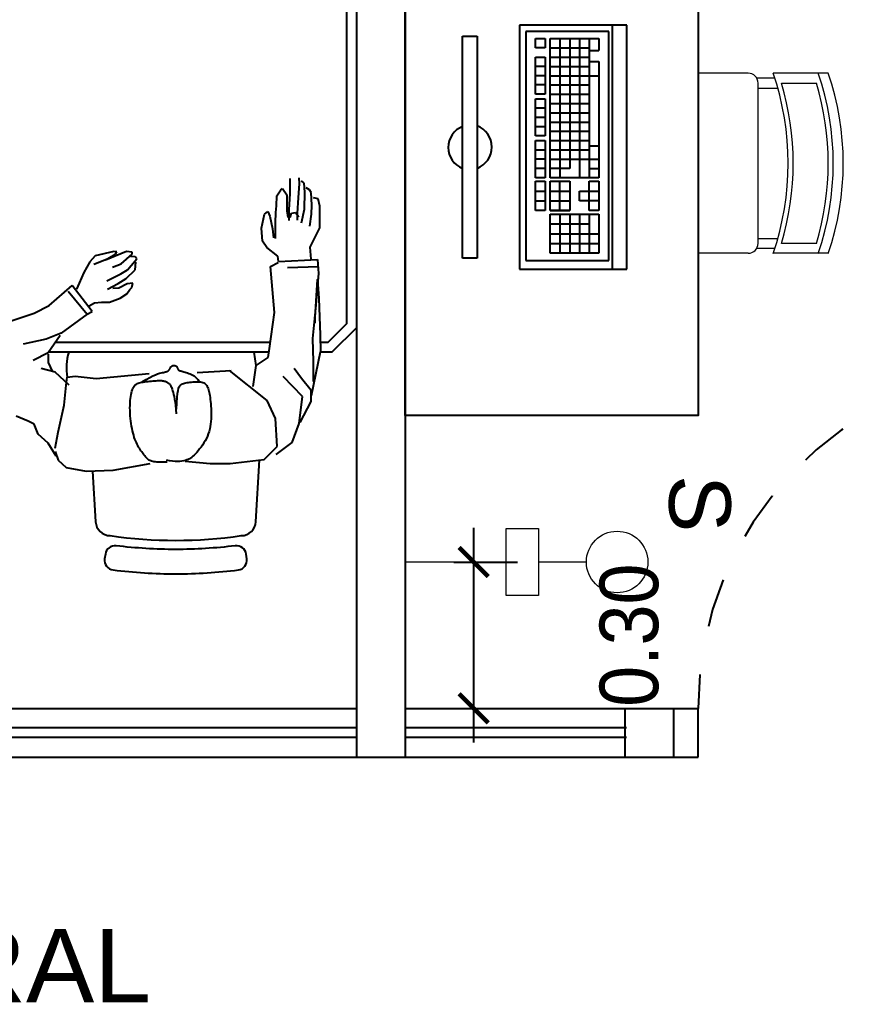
# Model space of a CAD drawing. Header units: millimetres. Extents: x 7034 to 7235, y -465 to -380.
# Drawn here: x 7115.459 to 7117.159, y -429.703 to -427.687 of the extents above; entities that cross this region are included whole.
import ezdxf

# ---------------------------------------------------------------- set-up
doc = ezdxf.new("R2010")
doc.units = ezdxf.units.MM
doc.header["$LTSCALE"] = 0.005
doc.linetypes.add('CONTINUO', pattern=[0])
doc.linetypes.add('DASHED', pattern=[19.05, 12.7, -6.35])
doc.layers.get('0').update_dxf_attribs({"linetype": 'CONTINUO'})
doc.layers.get('DEFPOINTS').update_dxf_attribs({"linetype": 'CONTINUO', "lineweight": 15})
for name, color, linetype in [('- COTAS', 12, 'Continuous'), ('ARQ-PEITORIAL', 4, 'Continuous'), ('ARQ_ESQUADRIA', 5, 'Continuous'), ('ARQ_JANELAALTA', 150, 'DASHED'), ('ARQ_MOBILIARIO 2', 252, 'Continuous'), ('ARQ_TXT_AMBIENTE', 3, 'Continuous'), ('JANELA', 10, 'Continuous'), ('NN_PISO', 8, 'Continuous')]:
    doc.layers.add(name, color=color, linetype=linetype)
doc.layers.add('0-LAYOUT', color=250, linetype='Continuous', lineweight=25)
doc.layers.add('ARQ-LUM-INT', color=1, linetype='Continuous', lineweight=18)
doc.styles.add('50', font='ARIALN.TTF', dxfattribs={"height": 0.1})
doc.styles.add('ARQ', font='arial.ttf', dxfattribs={"width": 0.9})
doc.styles.get("Standard").update_dxf_attribs({"font": 'arial.ttf'})
doc.dimstyles.new('1-50', dxfattribs={"dimtxt": 0.12, "dimasz": 0.06, "dimexe": 0.09, "dimexo": 0.1, "dimgap": 0.03, "dimtad": 1, "dimzin": 0, "dimdsep": 46, "dimtxsty": 'ARQ', "dimblk": 'ARCHTICK', "dimcen": 0, "dimdle": 0.07, "dimclrd": 1, "dimclre": 1, "dimclrt": 7, "dimadec": 0, "dimazin": 0, "dimtm": 1e-09, "dimtfac": 1, "dimtofl": 0, "dimtmove": 2, "dimatfit": 3, "dimldrblk": 'ARCHTICK', "dimfxl": 1, "dimtolj": 1, "dimtzin": 0, "dimlwd": -1, "dimlwe": -1, "dimarcsym": 0})

# ---------------------------------------------------------------- blocks, each defined once
blk = doc.blocks.new('vafres')
at = {"lineweight": 13, "ltscale": 0.2}
for p, q in [((2157.847, 914.6481), (2157.847, 914.5352)), ((2158.2163, 914.6481), (2158.2163, 914.5352)), ((2157.8675, 914.5521), (2157.8675, 914.6239)), ((2158.1958, 914.5521), (2158.1958, 914.6239)), ((2157.8778, 914.5044), (2157.8778, 914.5455)), ((2158.1856, 914.5044), (2158.1856, 914.5448)), ((2157.8573, 914.5386), (2157.8573, 914.5017)), ((2158.2061, 914.5386), (2158.2061, 914.5017)), ((2158.1958, 914.5044), (2157.8675, 914.5044)), ((2157.847, 914.4839), (2157.847, 914.3813)), ((2158.2163, 914.4839), (2158.2163, 914.3813))]:
    blk.add_line(p, q, dxfattribs=at)
for centre, radius, start, end in [((2158.0317, 914.1094), 0.5694, 71.0753, 108.9246), ((2158.0317, 914.0889), 0.5694, 71.0753, 108.9246), ((2158.0317, 914.0787), 0.5694, 73.2016, 106.7984), ((2158.0317, 914.0787), 0.5694, 73.2016, 106.7984), ((2158.0317, 913.9966), 0.5694, 71.0753, 108.9246), ((2158.0317, 914.0069), 0.5694, 73.2016, 106.7984), ((2157.8675, 914.4839), 0.0205, 90, 180), ((2158.1958, 914.4839), 0.0205, 360, 90)]:
    blk.add_arc(centre, radius, start, end, dxfattribs=at)
blk = doc.blocks.new('A$C37D84435')
at = {"layer": 'ARQ_TXT_AMBIENTE', "insert": (7.1984, -5.8526), "char_height": 0.15, "attachment_point": 1}
blk.add_mtext_dynamic_manual_height_columns('\\pi0.50039; USO GERAL', width=2.27425, gutter_width=12.5, heights=[0], dxfattribs=at)
blk = doc.blocks.new('int1')
at = {"lineweight": -2}
blk.add_lwpolyline([(-0.0591, 0.0833), (-0.0591, -0.0833), (-0.1391, -0.0833), (-0.1391, 0.0833)], close=True, dxfattribs=at)
blk.add_lwpolyline([(0.0591, 0), (-0.0591, 0)], dxfattribs=at)
blk.add_circle((0.1353, 0), 0.0762, dxfattribs=at)
blk = doc.blocks.new('_ArchTick')
at = {"color": 0, "linetype": 'ByBlock', "const_width": 0.15}
blk.add_lwpolyline([(-0.5, -0.5), (0.5, 0.5)], dxfattribs=at)
blk = doc.blocks.new('*D90')
at = {"layer": '- COTAS', "color": 1, "transparency": 16777216}
for p, q in [((7116.3893, -429.1686), (7116.3893, -428.7286)), ((7116.349, -428.7986), (7116.4793, -428.7986)), ((7116.349, -429.0986), (7116.4793, -429.0986))]:
    blk.add_line(p, q, dxfattribs=at)
at = {"layer": 'DEFPOINTS', "color": 0, "transparency": 16777216}
for p in [(7116.249, -428.7986), (7116.3893, -428.7986), (7116.249, -429.0986)]:
    blk.add_point(p, dxfattribs=at)
at = {"layer": '- COTAS', "color": 1, "transparency": 16777216, "xscale": 0.06, "yscale": 0.06, "zscale": 0.06}
for p, rotation in [((7116.3893, -428.7986), 90), ((7116.3893, -429.0986), 270)]:
    blk.add_blockref('_ArchTick', p, dxfattribs=dict(at, rotation=rotation))
at = {"layer": '- COTAS', "color": 7, "transparency": 16777216, "insert": (7116.7082, -428.9486), "char_height": 0.12, "attachment_point": 5, "rotation": 90, "style": 'ARQ'}
blk.add_mtext('\\A1;0.30', dxfattribs=at)
blk = doc.blocks.new('A$C686A6CA0')
at = {"layer": 'ARQ_ESQUADRIA'}
for p, q in [((-2.27, 2.63), (-2.22, 2.63)), ((-2.27, 2.63), (-2.22, 2.63)), ((-2.22, 2.53), (-2.22, 2.63)), ((-2.22, 2.53), (-2.22, 2.63)), ((-2.27, 2.53), (-2.22, 2.53)), ((-2.27, 2.53), (-2.22, 2.53))]:
    blk.add_line(p, q, dxfattribs=at)
at = {"layer": 'ARQ_JANELAALTA'}
blk.add_arc((-1.5193, 2.63), 0.7007, 92.5089, 180, dxfattribs=at)
blk = doc.blocks.new('A$C695A1161')
at = {"layer": 'NN_PISO'}
blk.add_blockref('A$C686A6CA0', (2.82, -2.53), dxfattribs=at)
blk = doc.blocks.new('A$C51C9762A')
at = {"layer": 'JANELA'}
for p, q in [((0.45, 0), (0.45, -0.1)), ((0.45, 0), (0.55, 0)), ((0.55, 0), (0.55, -0.1)), ((0.45, -0.1), (0.55, -0.1))]:
    blk.add_line(p, q, dxfattribs=at)
at = {"layer": 'NN_PISO'}
blk.add_blockref('A$C695A1161', (0, -0.1), dxfattribs=at)

msp = doc.modelspace()

# ---------------------------------------------------------------- linework, layer by layer
at = {"layer": '0-LAYOUT'}
for p, q in [((7116.4834, -427.698), (7116.4834, -428.198)), ((7116.6734, -427.698), (7116.4834, -427.698)), ((7116.6734, -428.198), (7116.6734, -427.698)), ((7116.7034, -427.698), (7116.6734, -427.698)), ((7116.7034, -428.198), (7116.7034, -427.698)), ((7116.3662, -428.1755), (7116.3662, -427.7204)), ((7116.3662, -427.7204), (7116.3962, -427.7204)), ((7116.3962, -427.7204), (7116.3962, -428.1755)), ((7116.496, -427.7107), (7116.496, -428.1807)), ((7116.666, -427.7107), (7116.496, -427.7107)), ((7116.516, -427.7447), (7116.516, -427.7257)), ((7116.516, -427.7257), (7116.536, -427.7257)), ((7116.536, -427.7257), (7116.536, -427.7447)), ((7116.546, -428.0107), (7116.546, -427.7257)), ((7116.546, -427.7257), (7116.646, -427.7257)), ((7116.566, -427.7257), (7116.566, -428.0107)), ((7116.586, -427.7257), (7116.586, -427.9917)), ((7116.606, -427.7257), (7116.606, -428.0107)), ((7116.626, -427.7257), (7116.626, -428.0107)), ((7116.646, -427.7257), (7116.646, -427.7503)), ((7116.666, -428.1807), (7116.666, -427.7107)), ((7116.536, -427.7447), (7116.516, -427.7447)), ((7116.546, -427.7447), (7116.626, -427.7447)), ((7116.516, -427.8397), (7116.516, -427.7637)), ((7116.516, -427.7637), (7116.536, -427.7637)), ((7116.536, -427.7637), (7116.536, -427.8397)), ((7116.546, -427.7637), (7116.626, -427.7637)), ((7116.626, -427.7503), (7116.646, -427.7503)), ((7116.536, -427.7827), (7116.516, -427.7827)), ((7116.546, -427.7827), (7116.626, -427.7827)), ((7116.626, -427.7727), (7116.646, -427.7727)), ((7116.646, -427.7727), (7116.646, -428.0107)), ((7116.536, -427.8017), (7116.516, -427.8017)), ((7116.546, -427.8017), (7116.646, -427.8017)), ((7116.536, -427.8207), (7116.516, -427.8207)), ((7116.546, -427.8207), (7116.626, -427.8207)), ((7116.536, -427.8397), (7116.516, -427.8397)), ((7116.516, -427.9248), (7116.516, -427.8488)), ((7116.516, -427.8488), (7116.536, -427.8488)), ((7116.536, -427.8488), (7116.536, -427.9248)), ((7116.546, -427.8397), (7116.626, -427.8397)), ((7116.516, -427.8678), (7116.536, -427.8678)), ((7116.546, -427.8587), (7116.626, -427.8587)), ((7116.516, -427.8868), (7116.536, -427.8868)), ((7116.546, -427.8777), (7116.626, -427.8777)), ((7116.516, -427.9058), (7116.536, -427.9058)), ((7116.546, -427.8967), (7116.626, -427.8967)), ((7116.536, -427.9248), (7116.516, -427.9248)), ((7116.546, -427.9157), (7116.626, -427.9157)), ((7116.516, -428.0107), (7116.516, -427.9347)), ((7116.516, -427.9347), (7116.536, -427.9347)), ((7116.536, -427.9347), (7116.536, -428.0107)), ((7116.546, -427.9347), (7116.626, -427.9347)), ((7116.626, -427.9457), (7116.646, -427.9457)), ((7116.516, -427.9537), (7116.536, -427.9537)), ((7116.546, -427.9537), (7116.626, -427.9537)), ((7116.536, -427.9727), (7116.516, -427.9727)), ((7116.546, -427.9727), (7116.646, -427.9727)), ((7116.536, -427.9917), (7116.516, -427.9917)), ((7116.536, -428.0107), (7116.516, -428.0107)), ((7116.586, -427.9917), (7116.546, -427.9917)), ((7116.646, -428.0107), (7116.546, -428.0107)), ((7116.626, -427.9917), (7116.646, -427.9917)), ((7116.516, -428.0782), (7116.516, -428.0182)), ((7116.516, -428.0182), (7116.536, -428.0182)), ((7116.536, -428.0182), (7116.536, -428.0782)), ((7116.546, -428.0782), (7116.546, -428.0182)), ((7116.546, -428.0182), (7116.586, -428.0182)), ((7116.566, -428.0782), (7116.566, -428.0182)), ((7116.586, -428.0182), (7116.586, -428.0782)), ((7116.626, -428.0182), (7116.646, -428.0182)), ((7116.626, -428.0782), (7116.626, -428.0182)), ((7116.646, -428.0182), (7116.646, -428.0782)), ((7116.516, -428.0382), (7116.536, -428.0382)), ((7116.546, -428.0382), (7116.586, -428.0382)), ((7116.606, -428.0582), (7116.606, -428.0382)), ((7116.606, -428.0382), (7116.646, -428.0382)), ((7116.516, -428.0582), (7116.536, -428.0582)), ((7116.546, -428.0582), (7116.586, -428.0582)), ((7116.646, -428.0582), (7116.606, -428.0582)), ((7116.536, -428.0782), (7116.516, -428.0782)), ((7116.586, -428.0782), (7116.546, -428.0782)), ((7116.546, -428.0782), (7116.586, -428.0782)), ((7116.546, -428.1657), (7116.546, -428.0857)), ((7116.546, -428.0857), (7116.646, -428.0857)), ((7116.566, -428.0857), (7116.566, -428.1657)), ((7116.586, -428.0857), (7116.586, -428.1657)), ((7116.606, -428.0857), (7116.606, -428.1657)), ((7116.646, -428.0782), (7116.626, -428.0782)), ((7116.626, -428.0857), (7116.626, -428.1657)), ((7116.646, -428.0857), (7116.646, -428.1657)), ((7116.626, -428.1057), (7116.546, -428.1057)), ((7116.546, -428.1257), (7116.646, -428.1257)), ((7116.546, -428.1457), (7116.646, -428.1457)), ((7116.646, -428.1657), (7116.546, -428.1657)), ((7116.3962, -428.1755), (7116.3662, -428.1755)), ((7116.496, -428.1807), (7116.666, -428.1807)), ((7116.4834, -428.198), (7116.6734, -428.198)), ((7116.6734, -428.198), (7116.7034, -428.198))]:
    msp.add_line(p, q, dxfattribs=at)
msp.add_lwpolyline([(7116.249, -428.4986), (7116.249, -426.6986), (7116.849, -426.6986), (7116.849, -428.4986)], close=True, dxfattribs=at)
at = {"layer": '0-LAYOUT', "linetype": 'ByBlock'}
for points in [[(7116.0246, -427.4686), (7116.099, -427.4686), (7116.149, -427.5186), (7116.149, -428.3186), (7116.099, -428.3686), (7116.0747, -428.3686)], [(7116.0158, -427.4886), (7116.0907, -427.4886), (7116.129, -427.5269), (7116.129, -428.3103), (7116.0907, -428.3486), (7116.0749, -428.3486)], [(7115.9724, -428.3486), (7115.5319, -428.3486)], [(7115.9698, -428.3686), (7115.5178, -428.3686)]]:
    msp.add_lwpolyline(points, dxfattribs=at)
msp.add_lwpolyline([(7115.6085, -428.6121), (7115.6148, -428.7161, 0.399285), (7115.6447, -428.7446, 0.071734), (7115.9132, -428.7446, 0.399285), (7115.9432, -428.7161), (7115.9508, -428.5894)], format="xyb", dxfattribs=at)
msp.add_lwpolyline([(7115.779, -428.7728, -0.030867), (7115.657, -428.7653, 0.408428), (7115.6348, -428.7823), (7115.6333, -428.7922, 0.419966), (7115.6507, -428.8149, 0.030916), (7115.779, -428.8228, 0.030916), (7115.9073, -428.8149, 0.419966), (7115.9246, -428.7922), (7115.9232, -428.7823, 0.408428), (7115.9009, -428.7653, -0.030867)], format="xyb", close=True, dxfattribs=at)
at = {"layer": '0-LAYOUT'}
for centre, radius, start, end in [((7116.3834, -427.9488), 0.0462, 111.7976, 248.2024), ((7116.3795, -427.948), 0.0468, 290.9733, 69.0267)]:
    msp.add_arc(centre, radius, start, end, dxfattribs=at)
at = {"layer": 'ARQ-LUM-INT'}
msp.add_line((7116.4561, -428.7986), (7116.249, -428.7986), dxfattribs=at)
at = {"layer": 'ARQ-PEITORIAL'}
for p, q in [((7116.149, -426.6986), (7116.149, -429.1986)), ((7116.249, -426.6986), (7116.249, -429.1986))]:
    msp.add_line(p, q, dxfattribs=at)
at = {"layer": 'ARQ_ESQUADRIA'}
for p, q in [((7116.149, -429.1386), (7112.379, -429.1386)), ((7116.7023, -429.1386), (7116.249, -429.1386)), ((7116.149, -429.1586), (7112.379, -429.1586)), ((7116.7023, -429.1586), (7116.249, -429.1586))]:
    msp.add_line(p, q, dxfattribs=at)
at = {"layer": 'ARQ_MOBILIARIO 2', "linetype": 'Continuous'}
for p, q in [((7116.0313, -428.0109), (7116.032, -428.0229)), ((7116.0131, -428.0433), (7116.0131, -428.0124)), ((7116.032, -428.0229), (7116.0296, -428.0517)), ((7116.0418, -428.0222), (7116.0365, -428.0169)), ((7116.0433, -428.0404), (7116.0418, -428.0222)), ((7115.9852, -428.0682), (7115.9859, -428.0479)), ((7115.9859, -428.0479), (7115.9942, -428.0358)), ((7115.9942, -428.0358), (7115.998, -428.0327)), ((7115.998, -428.0327), (7116.0063, -428.0456)), ((7116.0063, -428.0456), (7116.0063, -428.0607)), ((7116.0116, -428.0766), (7116.0131, -428.0433)), ((7116.0426, -428.0751), (7116.0433, -428.0404)), ((7116.0531, -428.0358), (7116.0464, -428.0312)), ((7116.0561, -428.0411), (7116.0531, -428.0358)), ((7116.0576, -428.0668), (7116.0561, -428.0411)), ((7115.9843, -428.0818), (7115.9852, -428.0682)), ((7116.0063, -428.0607), (7116.0063, -428.0788)), ((7116.0296, -428.0517), (7116.0275, -428.0833)), ((7116.0569, -428.0856), (7116.0576, -428.0668)), ((7116.0705, -428.054), (7116.0614, -428.0517)), ((7116.0743, -428.0691), (7116.0705, -428.054)), ((7116.0742, -428.1136), (7116.0743, -428.0691)), ((7115.9549, -428.1143), (7115.9609, -428.0856)), ((7115.9609, -428.0856), (7115.9677, -428.0803)), ((7115.9677, -428.0803), (7115.9715, -428.0894)), ((7115.9715, -428.0894), (7115.9775, -428.1158)), ((7115.9836, -428.103), (7115.9843, -428.0818)), ((7116.0063, -428.0788), (7116.0085, -428.0924)), ((7116.0115, -428.0985), (7116.0116, -428.0766)), ((7116.0131, -428.0924), (7116.0161, -428.0833)), ((7116.0161, -428.0833), (7116.0245, -428.0818)), ((7116.0245, -428.0818), (7116.0313, -428.0909)), ((7116.0275, -428.0833), (7116.0274, -428.0977)), ((7116.0364, -428.103), (7116.0426, -428.0751)), ((7116.0538, -428.1098), (7116.0569, -428.0856)), ((7115.9836, -428.1355), (7115.9836, -428.103)), ((7115.9564, -428.1407), (7115.9549, -428.1143)), ((7115.9775, -428.1158), (7115.979, -428.1339)), ((7116.0545, -428.1529), (7116.0659, -428.1302)), ((7116.0659, -428.1302), (7116.0742, -428.1136)), ((7115.9654, -428.1536), (7115.9564, -428.1407)), ((7115.6136, -428.1707), (7115.6032, -428.1833)), ((7115.6521, -428.1619), (7115.6136, -428.1707)), ((7115.6781, -428.1619), (7115.635, -428.1797)), ((7115.6403, -428.1767), (7115.6558, -428.1678)), ((7115.658, -428.1626), (7115.6521, -428.1619)), ((7115.6558, -428.1678), (7115.658, -428.1626)), ((7115.6669, -428.1871), (7115.6899, -428.1678)), ((7115.6899, -428.1634), (7115.6781, -428.1619)), ((7115.6959, -428.1731), (7115.6862, -428.1723)), ((7115.6899, -428.1678), (7115.6899, -428.1634)), ((7115.9881, -428.1717), (7115.9654, -428.1536)), ((7115.9896, -428.1823), (7115.9881, -428.1717)), ((7116.0561, -428.1778), (7116.0545, -428.1529)), ((7115.6032, -428.1833), (7115.5907, -428.2048)), ((7115.6114, -428.1878), (7115.6403, -428.1767)), ((7115.6491, -428.1945), (7115.6669, -428.1871)), ((7115.6802, -428.1996), (7115.6995, -428.1768)), ((7115.6958, -428.1997), (7115.6973, -428.1841)), ((7115.6995, -428.1768), (7115.6959, -428.1731)), ((7115.9728, -428.1927), (7115.9891, -428.1847)), ((7115.9896, -428.1823), (7116.0693, -428.1785)), ((7116.0693, -428.1785), (7116.0713, -428.2072)), ((7115.5907, -428.2048), (7115.5809, -428.227)), ((7115.638, -428.2219), (7115.6662, -428.2078)), ((7115.6662, -428.2078), (7115.6802, -428.1996)), ((7115.6772, -428.2175), (7115.6958, -428.1997)), ((7115.9811, -428.287), (7115.9728, -428.1927)), ((7116.0077, -428.1947), (7116.0713, -428.1927)), ((7116.0713, -428.2072), (7116.065, -428.2788)), ((7115.5198, -428.2725), (7115.5668, -428.2315)), ((7115.6079, -428.2848), (7115.5668, -428.2315)), ((7115.5809, -428.227), (7115.5758, -428.2396)), ((7115.6395, -428.2396), (7115.661, -428.2278)), ((7115.661, -428.2278), (7115.6772, -428.2175)), ((7115.6795, -428.2286), (7115.6625, -428.2374)), ((7115.6913, -428.2271), (7115.6795, -428.2286)), ((7115.6891, -428.236), (7115.6913, -428.2271)), ((7115.5589, -428.2437), (7115.5976, -428.2908)), ((7115.6625, -428.2374), (7115.6498, -428.2382)), ((7115.6654, -428.2575), (7115.6787, -428.2486)), ((7115.6787, -428.2486), (7115.6847, -428.2397)), ((7115.6847, -428.2397), (7115.6891, -428.236)), ((7115.4891, -428.2887), (7115.5198, -428.2725)), ((7115.6017, -428.2737), (7115.6128, -428.2671)), ((7115.6128, -428.2671), (7115.6269, -428.2656)), ((7115.6269, -428.2656), (7115.6432, -428.2656)), ((7115.6432, -428.2656), (7115.6654, -428.2575)), ((7115.44, -428.3052), (7115.4891, -428.2887)), ((7115.5974, -428.2906), (7115.5443, -428.3298)), ((7115.5976, -428.2908), (7115.6079, -428.2848)), ((7115.9707, -428.3608), (7115.9811, -428.287)), ((7116.065, -428.2788), (7116.0588, -428.3404)), ((7115.5443, -428.3298), (7115.5136, -428.342)), ((7115.5136, -428.342), (7115.4666, -428.3523)), ((7115.5177, -428.3688), (7115.5423, -428.3338)), ((7116.0588, -428.3404), (7116.0608, -428.3874)), ((7115.4869, -428.3851), (7115.5177, -428.3688)), ((7115.5177, -428.3728), (7115.5177, -428.3893)), ((7115.944, -428.3956), (7115.9396, -428.3686)), ((7115.9686, -428.3793), (7115.9707, -428.3608)), ((7116.0747, -428.3685), (7116.0566, -428.4582)), ((7115.5177, -428.3893), (7115.526, -428.4076)), ((7115.944, -428.3956), (7115.9686, -428.3793)), ((7116.0608, -428.3874), (7116.0608, -428.4284)), ((7115.5318, -428.4096), (7115.5032, -428.4016)), ((7115.5608, -428.4364), (7115.5318, -428.4096)), ((7115.6161, -428.4222), (7115.7246, -428.412)), ((7115.7374, -428.4147), (7115.7419, -428.413)), ((7115.7419, -428.413), (7115.7458, -428.4118)), ((7115.7458, -428.4118), (7115.749, -428.411)), ((7115.749, -428.411), (7115.7518, -428.4104)), ((7115.7518, -428.4104), (7115.7541, -428.4099)), ((7115.7541, -428.4099), (7115.7561, -428.4094)), ((7115.7561, -428.4094), (7115.7577, -428.409)), ((7115.7577, -428.409), (7115.7591, -428.4087)), ((7115.7591, -428.4087), (7115.7602, -428.4083)), ((7115.7602, -428.4083), (7115.7612, -428.408)), ((7115.7612, -428.408), (7115.762, -428.4076)), ((7115.762, -428.4076), (7115.7628, -428.4072)), ((7115.7628, -428.4072), (7115.7634, -428.4068)), ((7115.7634, -428.4068), (7115.764, -428.4063)), ((7115.764, -428.4063), (7115.7646, -428.4058)), ((7115.7646, -428.4058), (7115.7651, -428.4053)), ((7115.7651, -428.4053), (7115.7656, -428.4047)), ((7115.7656, -428.4047), (7115.7661, -428.404)), ((7115.7661, -428.404), (7115.7665, -428.4033)), ((7115.7665, -428.4033), (7115.7669, -428.4026)), ((7115.7669, -428.4026), (7115.7673, -428.4019)), ((7115.7673, -428.4019), (7115.7677, -428.4011)), ((7115.7677, -428.4011), (7115.7681, -428.4003)), ((7115.7681, -428.4003), (7115.7685, -428.3996)), ((7115.7685, -428.3996), (7115.769, -428.3988)), ((7115.769, -428.3988), (7115.7695, -428.3981)), ((7115.7695, -428.3981), (7115.7701, -428.3975)), ((7115.7701, -428.3975), (7115.7709, -428.3969)), ((7115.7709, -428.3969), (7115.7717, -428.3964)), ((7115.7717, -428.3964), (7115.7727, -428.396)), ((7115.7727, -428.396), (7115.7737, -428.3957)), ((7115.7737, -428.3957), (7115.7748, -428.3956)), ((7115.7748, -428.3956), (7115.7758, -428.3955)), ((7115.7758, -428.3955), (7115.7768, -428.3956)), ((7115.7768, -428.3956), (7115.7778, -428.3958)), ((7115.7778, -428.3958), (7115.7787, -428.3962)), ((7115.7787, -428.3962), (7115.7795, -428.3967)), ((7115.7795, -428.3967), (7115.7802, -428.3973)), ((7115.7802, -428.3973), (7115.7808, -428.398)), ((7115.7808, -428.398), (7115.7813, -428.3988)), ((7115.7813, -428.3988), (7115.7817, -428.3997)), ((7115.7817, -428.3997), (7115.7821, -428.4005)), ((7115.7821, -428.4005), (7115.7824, -428.4014)), ((7115.7824, -428.4014), (7115.7827, -428.4021)), ((7115.7827, -428.4021), (7115.783, -428.4028)), ((7115.783, -428.4028), (7115.7833, -428.4035)), ((7115.7833, -428.4035), (7115.7837, -428.404)), ((7115.7837, -428.404), (7115.7841, -428.4046)), ((7115.7841, -428.4046), (7115.7847, -428.4051)), ((7115.7847, -428.4051), (7115.7855, -428.4055)), ((7115.7855, -428.4055), (7115.7865, -428.406)), ((7115.7865, -428.406), (7115.7878, -428.4065)), ((7115.7878, -428.4065), (7115.7893, -428.407)), ((7115.7893, -428.407), (7115.7912, -428.4076)), ((7115.7912, -428.4076), (7115.7933, -428.4082)), ((7115.7933, -428.4082), (7115.7955, -428.4088)), ((7115.7955, -428.4088), (7115.798, -428.4095)), ((7115.798, -428.4095), (7115.8005, -428.4102)), ((7115.8005, -428.4102), (7115.8031, -428.4111)), ((7115.8031, -428.4111), (7115.8058, -428.412)), ((7115.8058, -428.412), (7115.8085, -428.413)), ((7115.8085, -428.413), (7115.8111, -428.4142)), ((7115.8111, -428.4142), (7115.8138, -428.4155)), ((7115.8231, -428.4098), (7115.8926, -428.4058)), ((7115.9665, -428.4674), (7115.8888, -428.4058)), ((7115.9378, -428.4386), (7115.944, -428.3956)), ((7116.0363, -428.4224), (7116.0218, -428.4019)), ((7115.5546, -428.4364), (7115.5567, -428.4199)), ((7115.5567, -428.4199), (7115.573, -428.4179)), ((7115.573, -428.4179), (7115.6161, -428.4222)), ((7115.6966, -428.435), (7115.6983, -428.4338)), ((7115.6983, -428.4338), (7115.7001, -428.4328)), ((7115.7001, -428.4328), (7115.7021, -428.432)), ((7115.7021, -428.432), (7115.7043, -428.4313)), ((7115.7043, -428.4313), (7115.7067, -428.4308)), ((7115.7067, -428.4308), (7115.7095, -428.4302)), ((7115.7095, -428.4302), (7115.7125, -428.4297)), ((7115.7101, -428.4292), (7115.7185, -428.4242)), ((7115.7125, -428.4297), (7115.7157, -428.4293)), ((7115.7157, -428.4293), (7115.7191, -428.4289)), ((7115.7185, -428.4242), (7115.7257, -428.4202)), ((7115.7191, -428.4289), (7115.7226, -428.4284)), ((7115.7226, -428.4284), (7115.7261, -428.4281)), ((7115.7257, -428.4202), (7115.732, -428.4171)), ((7115.7261, -428.4281), (7115.7295, -428.4277)), ((7115.7295, -428.4277), (7115.7328, -428.4274)), ((7115.732, -428.4171), (7115.7374, -428.4147)), ((7115.7328, -428.4274), (7115.736, -428.4272)), ((7115.736, -428.4272), (7115.7388, -428.4269)), ((7115.7388, -428.4269), (7115.7415, -428.4268)), ((7115.7415, -428.4268), (7115.7439, -428.4266)), ((7115.7439, -428.4266), (7115.7461, -428.4266)), ((7115.7461, -428.4266), (7115.7482, -428.4266)), ((7115.7482, -428.4266), (7115.7502, -428.4267)), ((7115.7502, -428.4267), (7115.752, -428.4269)), ((7115.752, -428.4269), (7115.7538, -428.4272)), ((7115.7538, -428.4272), (7115.7555, -428.4276)), ((7115.7555, -428.4276), (7115.7571, -428.4281)), ((7115.7571, -428.4281), (7115.7587, -428.4287)), ((7115.7587, -428.4287), (7115.7602, -428.4294)), ((7115.7602, -428.4294), (7115.7616, -428.4301)), ((7115.7616, -428.4301), (7115.7629, -428.431)), ((7115.7629, -428.431), (7115.7642, -428.4319)), ((7115.7642, -428.4319), (7115.7653, -428.4329)), ((7115.7653, -428.4329), (7115.7664, -428.434)), ((7115.7664, -428.434), (7115.7674, -428.4352)), ((7115.7907, -428.4346), (7115.7926, -428.4336)), ((7115.7926, -428.4336), (7115.7948, -428.4327)), ((7115.7948, -428.4327), (7115.7971, -428.432)), ((7115.7971, -428.432), (7115.7996, -428.4314)), ((7115.7996, -428.4314), (7115.8023, -428.4309)), ((7115.8023, -428.4309), (7115.8051, -428.4305)), ((7115.8051, -428.4305), (7115.8081, -428.4302)), ((7115.8081, -428.4302), (7115.8113, -428.4298)), ((7115.8113, -428.4298), (7115.8145, -428.4295)), ((7115.8138, -428.4155), (7115.8164, -428.4172)), ((7115.8145, -428.4295), (7115.8177, -428.4293)), ((7115.8164, -428.4172), (7115.819, -428.4191)), ((7115.8177, -428.4293), (7115.821, -428.4291)), ((7115.819, -428.4191), (7115.8215, -428.4215)), ((7115.821, -428.4291), (7115.8241, -428.4291)), ((7115.8215, -428.4215), (7115.8241, -428.4243)), ((7115.8241, -428.4243), (7115.8266, -428.4276)), ((7115.8241, -428.4291), (7115.8272, -428.4291)), ((7115.8272, -428.4291), (7115.83, -428.4294)), ((7115.83, -428.4294), (7115.8325, -428.4298)), ((7115.8325, -428.4298), (7115.8348, -428.4305)), ((7115.8348, -428.4305), (7115.8368, -428.4314)), ((7115.8368, -428.4314), (7115.8385, -428.4324)), ((7115.8385, -428.4324), (7115.84, -428.4337)), ((7115.84, -428.4337), (7115.8413, -428.4352)), ((7116.0383, -428.4592), (7115.9993, -428.4181)), ((7116.0567, -428.447), (7116.0363, -428.4224)), ((7115.5505, -428.4774), (7115.5546, -428.4364)), ((7115.6874, -428.4551), (7115.6882, -428.4515)), ((7115.6882, -428.4515), (7115.6891, -428.4482)), ((7115.6891, -428.4482), (7115.6901, -428.4452)), ((7115.6901, -428.4452), (7115.6913, -428.4425)), ((7115.6913, -428.4425), (7115.6925, -428.4402)), ((7115.6925, -428.4402), (7115.6938, -428.4381)), ((7115.6938, -428.4381), (7115.6951, -428.4364)), ((7115.6951, -428.4364), (7115.6966, -428.435)), ((7115.7674, -428.4352), (7115.7683, -428.4365)), ((7115.7683, -428.4365), (7115.7691, -428.4381)), ((7115.7691, -428.4381), (7115.77, -428.44)), ((7115.77, -428.44), (7115.7708, -428.4421)), ((7115.7708, -428.4421), (7115.7717, -428.4446)), ((7115.7717, -428.4446), (7115.7726, -428.4476)), ((7115.7726, -428.4476), (7115.7735, -428.451)), ((7115.7735, -428.451), (7115.7745, -428.455)), ((7115.7818, -428.4614), (7115.7826, -428.4533)), ((7115.7826, -428.4533), (7115.7836, -428.4471)), ((7115.7836, -428.4471), (7115.7846, -428.4427)), ((7115.7846, -428.4427), (7115.7859, -428.4396)), ((7115.7859, -428.4396), (7115.7873, -428.4374)), ((7115.7873, -428.4374), (7115.7889, -428.4359)), ((7115.7889, -428.4359), (7115.7907, -428.4346)), ((7115.8413, -428.4352), (7115.8425, -428.4369)), ((7115.8425, -428.4369), (7115.8435, -428.4387)), ((7115.8435, -428.4387), (7115.8445, -428.4407)), ((7115.8445, -428.4407), (7115.8453, -428.443)), ((7115.8453, -428.443), (7115.8461, -428.4454)), ((7115.8461, -428.4454), (7115.8468, -428.448)), ((7115.8468, -428.448), (7115.8475, -428.4509)), ((7115.8475, -428.4509), (7115.8481, -428.454)), ((7115.8481, -428.454), (7115.8487, -428.4574)), ((7116.0566, -428.4695), (7116.0567, -428.447)), ((7115.6853, -428.4777), (7115.6854, -428.4726)), ((7115.6854, -428.4726), (7115.6858, -428.4678)), ((7115.6858, -428.4678), (7115.6862, -428.4633)), ((7115.6862, -428.4633), (7115.6868, -428.4591)), ((7115.6868, -428.4591), (7115.6874, -428.4551)), ((7115.7745, -428.455), (7115.7755, -428.4596)), ((7115.7755, -428.4596), (7115.7765, -428.4649)), ((7115.7765, -428.4649), (7115.7775, -428.471)), ((7115.7775, -428.471), (7115.7784, -428.478)), ((7115.7806, -428.4853), (7115.7811, -428.472)), ((7115.7811, -428.472), (7115.7818, -428.4614)), ((7115.8487, -428.4574), (7115.8492, -428.4612)), ((7115.8492, -428.4612), (7115.8497, -428.4652)), ((7115.8497, -428.4652), (7115.8502, -428.4695)), ((7115.8502, -428.4695), (7115.8506, -428.4742)), ((7115.8506, -428.4742), (7115.851, -428.4791)), ((7115.983, -428.5042), (7115.9665, -428.4674)), ((7116.0321, -428.5145), (7116.0383, -428.4592)), ((7116.0342, -428.5125), (7116.0566, -428.4695)), ((7115.538, -428.5327), (7115.5505, -428.4774)), ((7115.6852, -428.4828), (7115.6853, -428.4777)), ((7115.6853, -428.4882), (7115.6852, -428.4828)), ((7115.6855, -428.4936), (7115.6853, -428.4882)), ((7115.6858, -428.499), (7115.6855, -428.4936)), ((7115.7784, -428.478), (7115.7792, -428.4859)), ((7115.7792, -428.4859), (7115.7799, -428.4948)), ((7115.851, -428.4791), (7115.8513, -428.4841)), ((7115.8513, -428.4841), (7115.8515, -428.4893)), ((7115.8515, -428.4893), (7115.8516, -428.4946)), ((7115.8516, -428.4946), (7115.8515, -428.4999)), ((7115.4765, -428.5102), (7115.452, -428.4999)), ((7115.4889, -428.5162), (7115.4765, -428.5102)), ((7115.6863, -428.5044), (7115.6858, -428.499)), ((7115.6869, -428.5097), (7115.6863, -428.5044)), ((7115.6876, -428.515), (7115.6869, -428.5097)), ((7115.6885, -428.5201), (7115.6876, -428.515)), ((7115.8509, -428.5105), (7115.8503, -428.5157)), ((7115.8513, -428.5052), (7115.8509, -428.5105)), ((7115.8515, -428.4999), (7115.8513, -428.5052)), ((7115.9868, -428.5618), (7115.983, -428.5042)), ((7116.0175, -428.5535), (7116.0321, -428.5145)), ((7115.4972, -428.5367), (7115.4889, -428.5162)), ((7115.5317, -428.5655), (7115.538, -428.5327)), ((7115.6894, -428.5251), (7115.6885, -428.5201)), ((7115.6905, -428.5299), (7115.6894, -428.5251)), ((7115.6916, -428.5345), (7115.6905, -428.5299)), ((7115.6928, -428.5389), (7115.6916, -428.5345)), ((7115.8472, -428.5308), (7115.8457, -428.5357)), ((7115.8485, -428.5258), (7115.8472, -428.5308)), ((7115.8495, -428.5208), (7115.8485, -428.5258)), ((7115.8503, -428.5157), (7115.8495, -428.5208)), ((7115.5176, -428.5552), (7115.4972, -428.5367)), ((7115.5338, -428.5818), (7115.5176, -428.5552)), ((7115.6941, -428.5431), (7115.6928, -428.5389)), ((7115.6955, -428.547), (7115.6941, -428.5431)), ((7115.6969, -428.5506), (7115.6955, -428.547)), ((7115.6984, -428.5539), (7115.6969, -428.5506)), ((7115.6999, -428.5571), (7115.6984, -428.5539)), ((7115.8367, -428.5544), (7115.8338, -428.5588)), ((7115.8393, -428.5499), (7115.8367, -428.5544)), ((7115.8417, -428.5453), (7115.8393, -428.5499)), ((7115.8439, -428.5405), (7115.8417, -428.5453)), ((7115.8457, -428.5357), (7115.8439, -428.5405)), ((7115.9847, -428.578), (7116.0175, -428.5535)), ((7115.5317, -428.5718), (7115.5379, -428.59)), ((7115.7015, -428.5601), (7115.6999, -428.5571)), ((7115.703, -428.5629), (7115.7015, -428.5601)), ((7115.7046, -428.5655), (7115.703, -428.5629)), ((7115.7062, -428.568), (7115.7046, -428.5655)), ((7115.7077, -428.5705), (7115.7062, -428.568)), ((7115.7093, -428.5728), (7115.7077, -428.5705)), ((7115.7109, -428.575), (7115.7093, -428.5728)), ((7115.7124, -428.5771), (7115.7109, -428.575)), ((7115.8219, -428.5739), (7115.8191, -428.5769)), ((7115.8248, -428.5705), (7115.8219, -428.5739)), ((7115.8278, -428.5669), (7115.8248, -428.5705)), ((7115.8308, -428.5629), (7115.8278, -428.5669)), ((7115.8338, -428.5588), (7115.8308, -428.5629)), ((7115.9602, -428.5883), (7115.9868, -428.5618)), ((7115.5379, -428.59), (7115.5545, -428.6046)), ((7115.7139, -428.5791), (7115.7124, -428.5771)), ((7115.7154, -428.5809), (7115.7139, -428.5791)), ((7115.7169, -428.5827), (7115.7154, -428.5809)), ((7115.7183, -428.5843), (7115.7169, -428.5827)), ((7115.7197, -428.5859), (7115.7183, -428.5843)), ((7115.7211, -428.5873), (7115.7197, -428.5859)), ((7115.7226, -428.5885), (7115.7211, -428.5873)), ((7115.7241, -428.5897), (7115.7226, -428.5885)), ((7115.7258, -428.5906), (7115.7241, -428.5897)), ((7115.7276, -428.5915), (7115.7258, -428.5906)), ((7115.7296, -428.5922), (7115.7276, -428.5915)), ((7115.7319, -428.5928), (7115.7296, -428.5922)), ((7115.7344, -428.5932), (7115.7319, -428.5928)), ((7115.7372, -428.5934), (7115.7344, -428.5932)), ((7115.7403, -428.5936), (7115.7372, -428.5934)), ((7115.7437, -428.5937), (7115.7403, -428.5936)), ((7115.7476, -428.5937), (7115.7437, -428.5937)), ((7115.7518, -428.5937), (7115.7476, -428.5937)), ((7115.7564, -428.5937), (7115.7518, -428.5937)), ((7115.7615, -428.5937), (7115.7564, -428.5937)), ((7115.7661, -428.5912), (7115.7598, -428.5897)), ((7115.7721, -428.5921), (7115.7661, -428.5912)), ((7115.7775, -428.5926), (7115.7721, -428.5921)), ((7115.7826, -428.5927), (7115.7775, -428.5926)), ((7115.7872, -428.5925), (7115.7826, -428.5927)), ((7115.7914, -428.5919), (7115.7872, -428.5925)), ((7115.7952, -428.5912), (7115.7914, -428.5919)), ((7115.7987, -428.5903), (7115.7952, -428.5912)), ((7115.7985, -428.5922), (7115.8496, -428.5965)), ((7115.8017, -428.5893), (7115.7987, -428.5903)), ((7115.8045, -428.5882), (7115.8017, -428.5893)), ((7115.8071, -428.5869), (7115.8045, -428.5882)), ((7115.8095, -428.5854), (7115.8071, -428.5869)), ((7115.8118, -428.5837), (7115.8095, -428.5854)), ((7115.8142, -428.5818), (7115.8118, -428.5837)), ((7115.8166, -428.5795), (7115.8142, -428.5818)), ((7115.8191, -428.5769), (7115.8166, -428.5795)), ((7115.8907, -428.5965), (7115.9602, -428.5883)), ((7115.5545, -428.6046), (7115.5953, -428.6126)), ((7115.5953, -428.6126), (7115.6509, -428.6106)), ((7115.6509, -428.6106), (7115.7266, -428.5964)), ((7115.8496, -428.5965), (7115.8907, -428.5965))]:
    msp.add_line(p, q, dxfattribs=at)
msp.add_lwpolyline([(7116.0633, -428.2961), (7116.0642, -428.3081), (7116.0697, -428.2196), (7116.0697, -428.2196), (7116.0719, -428.2582), (7116.0737, -428.2961), (7116.0749, -428.3331), (7116.0753, -428.3686)], dxfattribs=at)
msp.add_arc((7115.6597, -428.4006), 0.1048, 162.2191, 190.5893, dxfattribs=at)
at = {"layer": 'JANELA'}
for p, q in [((7112.379, -429.0986), (7116.149, -429.0986)), ((7116.249, -429.0986), (7116.7023, -429.0986)), ((7112.379, -429.1986), (7116.699, -429.1986))]:
    msp.add_line(p, q, dxfattribs=at)

# ---------------------------------------------------------------- block references
at = {"layer": '0-LAYOUT', "rotation": 270}
msp.add_blockref('vafres', (6202.4676, 1730.0505), dxfattribs=at)
at = {"layer": 'ARQ-LUM-INT', "xscale": 0.8276499185003596, "yscale": 0.8276499185003596, "zscale": 0.8276499185003596}
msp.add_blockref('int1', (7116.5712, -428.7986), dxfattribs=at)
at = {"layer": 'ARQ-PEITORIAL'}
msp.add_blockref('A$C37D84435', (7106.749, -423.6986), dxfattribs=at)
at = {"layer": 'NN_PISO'}
msp.add_blockref('A$C51C9762A', (7116.249, -429.0986), dxfattribs=at)

# ---------------------------------------------------------------- texts
at = {"layer": 'ARQ-LUM-INT', "insert": (7116.9158, -428.4432), "char_height": 0.126, "attachment_point": 1, "rotation": 270, "style": '50'}
msp.add_mtext_dynamic_manual_height_columns('\\pi0.17705;{\\fArial|b0|i0|c0|p34;S}', width=0.454395, gutter_width=1, heights=[0.2072], dxfattribs=at)

# ---------------------------------------------------------------- dimensions: what is measured, and where the dimension line sits
at = {"layer": '- COTAS'}
dim = msp.add_linear_dim(base=(7116.3893, -428.7986), p1=(7116.249, -429.0986), p2=(7116.249, -428.7986), angle=90, dimstyle='1-50', dxfattribs=at)
dim.commit()
dim.dimension.update_dxf_attribs({"geometry": '*D90', "text_midpoint": (7116.7082, -428.9486)})

doc.saveas('drawing.dxf')
